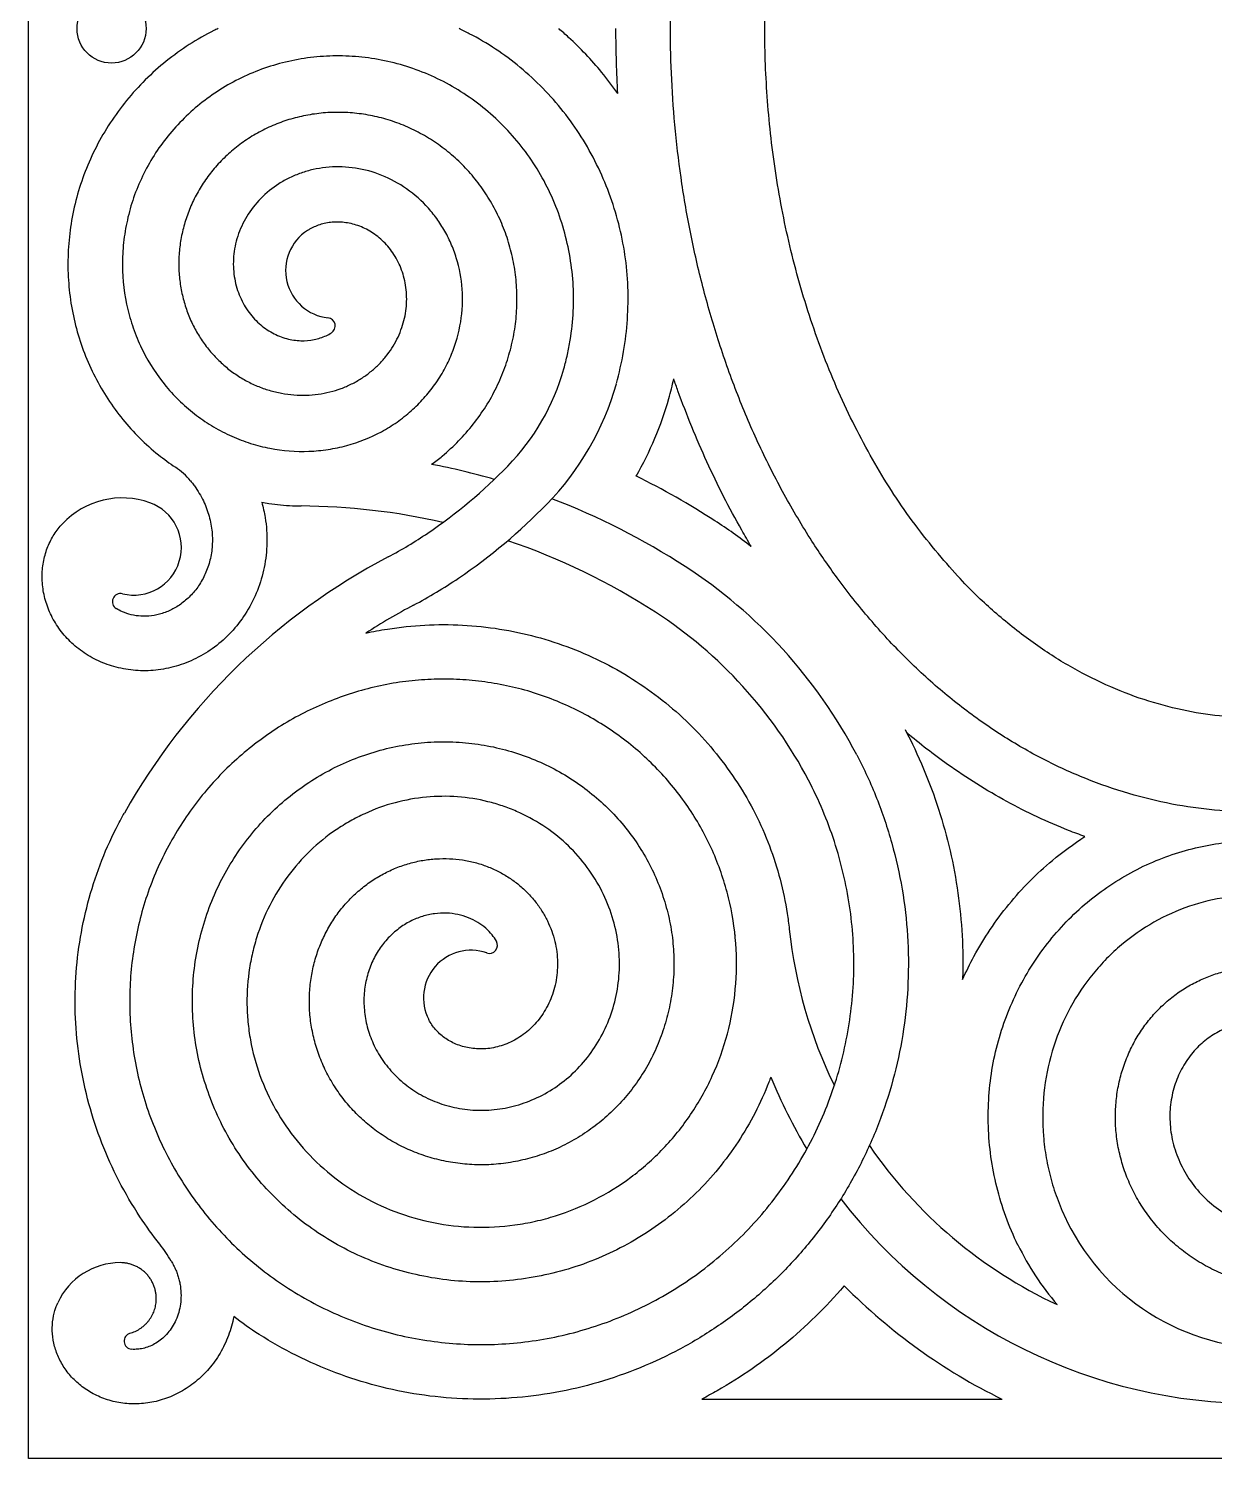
# Model space of a CAD drawing. Header units: millimetres. Extents: x -310 to 90, y -121 to 105.
# Drawn here: x -90.1 to -3.1, y -104.9 to 0 of the extents above; entities that cross this region are included whole.
import ezdxf

# ---------------------------------------------------------------- set-up
doc = ezdxf.new("R2010")
doc.units = ezdxf.units.MM
doc.header["$MEASUREMENT"] = 0
doc.layers.add('Layer 03', color=5, linetype='Continuous')

msp = doc.modelspace()

# ---------------------------------------------------------------- linework, layer by layer
at = {"layer": 'Layer 03'}
for p, q in [((-90.06, -104.89), (-90.06, 104.89)), ((90.06, -104.89), (-90.06, -104.89))]:
    msp.add_line(p, q, dxfattribs=at)
msp.add_lwpolyline([(-40.67, -100.54), (-18.65, -100.54)], dxfattribs=at)
msp.add_circle((-83.97, 0), 2.53, dxfattribs=at)
for centre, radius, start, end in [((-67.71, -17.75), 3.49, 122.5971, 263.7298), ((-68.16, -21.81), 0.6, 301.6377, 83.7298), ((-66.96, -20.38), 16.81, 315.8064, 344.1936), ((-66.96, -20.38), 20.81, 315.8064, 344.1936), ((-66.96, -20.38), 24.81, 329.9024, 344.1936), ((-82.1, -36.42), 9.09, 56.3907, 56.391), ((-70.4, -83.37), 52.35, 89.5914, 89.6094), ((-82.1, -36.42), 5.09, 39.4989, 56.39), ((-82.03, -5.72), 37.83, 304.1936, 315.8064), ((-70.4, -83.37), 52.35, 73.9125, 79.089), ((-70.4, -83.37), 56.35, 57.0028, 63.776), ((-83.19, -40.45), 6.02, 70.2355, 136.7027), ((-70.4, -83.37), 52.35, 57.0028, 69.0323), ((-82.34, -38.07), 3.49, 256.2293, 70.2355), ((-70.4, -83.37), 48.35, 77.1645, 89.6094), ((-82.03, -5.72), 41.83, 304.1936, 315.8064), ((-61.98, -70.4), 40.89, 52.4402, 57.0028), ((-77.78, -11.98), 30.26, 297.7797, 304.1936), ((-70.4, -83.37), 48.35, 57.0028, 71.3148), ((-41.39, -81.06), 47.82, 117.7797, 150.551), ((-61.98, -70.4), 36.89, 27.6494, 57.0028), ((-77.78, -11.98), 34.26, 297.7797, 304.1936), ((-83.31, -42.04), 0.6, 76.2293, 238.3592), ((-41.39, -81.06), 43.82, 117.7797, 123.0869), ((-61.98, -70.4), 32.89, 27.6494, 57.0028), ((0, -62.41), 34.45, 186.0746, 206.0585), ((-56.26, -67.24), 0.6, 250.8183, 30.6654), ((0, -62.41), 38.45, 186.0746, 186.1025), ((-57.6, -71.1), 3.49, 70.8183, 207.2763), ((0, -62.41), 38.45, 202.1701, 210.9771), ((0, -62.41), 34.45, 214.5461, 244.8981), ((0, -62.41), 38.45, 217.5707, 322.4293), ((1.07, -80.18), 16.64, 206.0155, 273.44), ((-89.5, -96.3), 11.53, 30.7011, 38.172), ((1.07, -80.18), 20.64, 206.0155, 220.5531), ((-83.33, -95.57), 5.04, 90, 155.3146), ((0, -62.41), 42.45, 224.6135, 243.9337), ((-82.45, -96.28), 0.6, 105.7099, 265.4843)]:
    msp.add_arc(centre, radius, start, end, dxfattribs=at)
for points, knots in [([(0, -57.47), (1.02, -57.47), (3.1, -57.38), (6.23, -56.93), (9.39, -56.16), (12.54, -55.06), (15.66, -53.64), (18.7, -51.88), (21.64, -49.81), (24.46, -47.43), (27.12, -44.77), (29.9, -41.52), (32.42, -37.97), (34.67, -34.18), (36.49, -30.6), (38.07, -26.89), (39.43, -23.08), (40.56, -19.21), (41.47, -15.32), (42.16, -11.42), (42.78, -6.33), (43.03, -1.27), (42.91, 3.76), (42.63, 7.56), (42.16, 11.42), (41.47, 15.32), (40.56, 19.21), (39.43, 23.08), (38.07, 26.89), (36.49, 30.6), (34.67, 34.18), (32.75, 37.42), (31.02, 39.95), (29.19, 42.35), (27.12, 44.77), (24.46, 47.43), (21.64, 49.81), (18.7, 51.88), (15.66, 53.64), (12.54, 55.06), (9.39, 56.16), (6.23, 56.93), (3.1, 57.38), (0, 57.52), (-3.1, 57.38), (-6.23, 56.93), (-9.39, 56.16), (-12.54, 55.06), (-15.66, 53.64), (-18.7, 51.88), (-21.64, 49.81), (-24.46, 47.43), (-27.12, 44.77), (-29.9, 41.52), (-32.42, 37.97), (-34.67, 34.18), (-36.49, 30.6), (-38.07, 26.89), (-39.43, 23.08), (-40.56, 19.21), (-41.47, 15.32), (-42.16, 11.42), (-42.78, 6.33), (-43.03, 1.27), (-42.91, -3.76), (-42.63, -7.56), (-42.16, -11.42), (-41.47, -15.32), (-40.56, -19.21), (-39.43, -23.08), (-38.07, -26.89), (-36.49, -30.6), (-34.67, -34.18), (-32.75, -37.42), (-31.02, -39.95), (-29.19, -42.35), (-27.12, -44.77), (-24.46, -47.43), (-21.64, -49.81), (-18.7, -51.88), (-15.66, -53.64), (-12.54, -55.06), (-9.39, -56.16), (-6.23, -56.93), (-3.1, -57.38), (-1.02, -57.47), (0, -57.47)], [0, 0, 0, 0, 3.074742, 6.234131, 9.47943, 12.811792, 16.232077, 19.740603, 23.3368, 27.01873, 30.782605, 34.622398, 39.845163, 43.824808, 47.842808, 51.883156, 55.929303, 59.963362, 63.967342, 67.92511, 71.819588, 79.364417, 83.092064, 86.909245, 90.803723, 94.761492, 98.765471, 102.799531, 106.845678, 110.886026, 114.904026, 118.88367, 122.160624, 124.106435, 127.946228, 131.710104, 135.392033, 138.988231, 142.496756, 145.917042, 149.249403, 152.494702, 155.654092, 158.728833, 161.803575, 164.962965, 168.208264, 171.540625, 174.96091, 178.469436, 182.065634, 185.747563, 189.511439, 193.351232, 198.573997, 202.553641, 206.571641, 210.611989, 214.658136, 218.692196, 222.696175, 226.653944, 230.548422, 238.09325, 241.820897, 245.638079, 249.532556, 253.490325, 257.494304, 261.528364, 265.574511, 269.614859, 273.632859, 277.612504, 280.889457, 282.835269, 286.675061, 290.438937, 294.120867, 297.717064, 301.22559, 304.645875, 307.978236, 311.223536, 314.382925, 317.457667, 317.457667, 317.457667, 317.457667]), ([(-46.83, -4.76), (-47.21, -4.23), (-48.32, -2.77), (-49.8, -1.2), (-50.92, -0.21), (-51.17, 0)], [135.609496, 135.609496, 135.609496, 135.609496, 137.567196, 141.098444, 142.069737, 142.069737, 142.069737, 142.069737]), ([(-46.83, -4.76), (-46.87, -4), (-46.94, -2.41), (-46.97, -0.83), (-46.97, 0)], [252.178631, 252.178631, 252.178631, 252.178631, 254.463785, 256.942815, 256.942815, 256.942815, 256.942815]), ([(-76.16, 0), (-76.26, -0.05), (-76.99, -0.4), (-78.29, -1.15), (-79.98, -2.36), (-81.52, -3.74), (-82.9, -5.26), (-84.1, -6.9), (-85.12, -8.65), (-85.94, -10.48), (-86.56, -12.37), (-86.97, -14.31), (-87.18, -16.26), (-87.18, -18.21), (-86.98, -20.14), (-86.58, -22.02), (-85.99, -23.83), (-85.21, -25.56), (-84.27, -27.19), (-83.17, -28.69), (-81.93, -30.06), (-80.62, -31.23), (-79.71, -31.89), (-79.28, -32.18)], [48.0462471, 48.0462471, 48.0462471, 48.0462471, 48.0488463, 48.0655129, 48.0821796, 48.0988463, 48.1155129, 48.1321796, 48.1488463, 48.1655129, 48.1821796, 48.1988463, 48.2155129, 48.2321796, 48.2488463, 48.2655129, 48.2821796, 48.2988463, 48.3155129, 48.3321796, 48.3488463, 48.3655129, 48.3797685, 48.3797685, 48.3797685, 48.3797685]), ([(-46.94, -26.04), (-46.73, -25.28), (-46.37, -23.7), (-46.09, -21.33), (-46.05, -18.95), (-46.27, -16.6), (-46.73, -14.3), (-47.43, -12.07), (-48.35, -9.94), (-49.48, -7.92), (-50.8, -6.06), (-52.31, -4.35), (-53.98, -2.81), (-55.78, -1.47), (-57.31, -0.57), (-58.23, -0.12), (-58.48, 0)], [47.6821796, 47.6821796, 47.6821796, 47.6821796, 47.6988463, 47.7155129, 47.7321796, 47.7488463, 47.7655129, 47.7821796, 47.7988463, 47.8155129, 47.8321796, 47.8488463, 47.8655129, 47.8821796, 47.8988463, 47.905164, 47.905164, 47.905164, 47.905164]), ([(-50.79, -24.95), (-50.69, -24.61), (-50.52, -23.91), (-50.25, -22.51), (-50.06, -20.74), (-50.08, -18.62), (-50.34, -16.53), (-50.83, -14.5), (-51.54, -12.55), (-52.46, -10.71), (-53.95, -8.45), (-55.79, -6.48), (-57.91, -4.87), (-59.6, -3.86), (-61.39, -3.07), (-63.23, -2.48), (-65.12, -2.12), (-67.02, -1.97), (-68.9, -2.04), (-70.75, -2.32), (-72.54, -2.8), (-74.8, -3.7), (-77.38, -5.28), (-79.51, -7.38), (-80.88, -9.28), (-81.72, -10.8), (-82.38, -12.39), (-82.84, -14.03), (-83.12, -15.69), (-83.23, -17.9), (-82.97, -20.08), (-82.34, -22.16), (-81.5, -24.11), (-80.35, -25.88), (-78.93, -27.4), (-77.76, -28.39), (-76.5, -29.24), (-75.17, -29.93), (-73.78, -30.45), (-71.9, -30.93), (-69.98, -31.08), (-68.09, -30.9), (-66.27, -30.52), (-64.56, -29.84), (-63.02, -28.89), (-61.98, -28.06), (-61.05, -27.14), (-60.23, -26.13), (-59.55, -25.04), (-58.83, -23.53), (-58.27, -21.55), (-58.16, -19.13), (-58.52, -17.19), (-59.06, -15.74), (-59.57, -14.74), (-60.18, -13.81), (-61.12, -12.7), (-62.48, -11.56), (-64.34, -10.61), (-66.29, -10.13), (-67.93, -10.12), (-69.18, -10.32), (-70.07, -10.58), (-70.91, -10.93), (-71.95, -11.5), (-73.06, -12.41), (-74.09, -13.73), (-74.77, -15.19), (-75.02, -16.46), (-75.05, -17.46), (-74.98, -18.18), (-74.84, -18.87), (-74.55, -19.74), (-74.03, -20.71), (-73.19, -21.66), (-72.21, -22.35), (-71.32, -22.71), (-70.61, -22.86), (-69.93, -22.92), (-69.12, -22.85), (-68.37, -22.61), (-67.97, -22.4), (-67.84, -22.32)], [234.683418, 234.683418, 234.683418, 234.683418, 235.757783, 236.837775, 238.971134, 241.091002, 243.19301, 245.278464, 247.347077, 249.398885, 251.433888, 255.453453, 257.438011, 259.405751, 261.356694, 263.290845, 265.208202, 267.10876, 268.992517, 270.85947, 272.709616, 274.542952, 278.159181, 281.70814, 283.45742, 285.189906, 286.905595, 288.604483, 290.286568, 291.951846, 295.23197, 296.846809, 298.444829, 301.590418, 303.138015, 304.668814, 306.182812, 307.680006, 309.160393, 310.623969, 313.500676, 314.9138, 316.310099, 319.052247, 320.39812, 321.72719, 323.039452, 324.334904, 325.613542, 326.875363, 329.348536, 331.754392, 334.092959, 335.237029, 336.364285, 337.474724, 338.568341, 340.705093, 342.774505, 344.776542, 346.711248, 347.653361, 348.578641, 349.487083, 350.378682, 352.111327, 353.77653, 355.374246, 356.904522, 357.644367, 358.36734, 359.073434, 359.76264, 361.090357, 362.350417, 363.542756, 364.667393, 365.204301, 365.724253, 366.713229, 367.634196, 368.072247, 368.072247, 368.072247, 368.072247]), ([(-60.49, -31.96), (-60.22, -31.77), (-59.53, -31.23), (-58.49, -30.26), (-57.42, -29.04), (-56.49, -27.73), (-55.71, -26.33), (-55.1, -24.88), (-54.64, -23.38), (-54.34, -21.86), (-54.21, -20.33), (-54.24, -18.8), (-54.43, -17.31), (-54.77, -15.85), (-55.26, -14.45), (-55.88, -13.13), (-56.64, -11.89), (-57.51, -10.74), (-58.49, -9.71), (-59.56, -8.8), (-60.71, -8.01), (-61.93, -7.35), (-63.19, -6.83), (-64.49, -6.45), (-65.81, -6.22), (-67.13, -6.12), (-68.44, -6.17), (-69.73, -6.35), (-70.97, -6.66), (-72.16, -7.09), (-73.28, -7.65), (-74.33, -8.31), (-75.29, -9.07), (-76.16, -9.92), (-76.92, -10.84), (-77.57, -11.83), (-78.11, -12.87), (-78.52, -13.94), (-78.82, -15.04), (-79, -16.16), (-79.06, -17.27), (-79, -18.36), (-78.82, -19.43), (-78.54, -20.46), (-78.16, -21.45), (-77.68, -22.37), (-77.11, -23.22), (-76.46, -24), (-75.75, -24.7), (-74.97, -25.31), (-74.15, -25.82), (-73.29, -26.24), (-72.4, -26.55), (-71.5, -26.77), (-70.59, -26.89), (-69.69, -26.91), (-68.81, -26.84), (-67.95, -26.67), (-67.13, -26.42), (-66.36, -26.08), (-65.64, -25.68), (-64.98, -25.2), (-64.38, -24.67), (-63.85, -24.08), (-63.4, -23.46), (-63.02, -22.8), (-62.73, -22.11), (-62.51, -21.42), (-62.37, -20.71), (-62.31, -20.01), (-62.33, -19.32), (-62.42, -18.65), (-62.58, -18.01), (-62.8, -17.41), (-63.08, -16.84), (-63.42, -16.32), (-63.8, -15.85), (-64.22, -15.43), (-64.67, -15.08), (-65.15, -14.78), (-65.64, -14.54), (-66.15, -14.36), (-66.66, -14.25), (-67.16, -14.19), (-67.66, -14.19), (-68.14, -14.24), (-68.59, -14.35), (-69.02, -14.5), (-69.35, -14.66), (-69.53, -14.77), (-69.59, -14.81)], [48.572149, 48.572149, 48.572149, 48.572149, 48.58218, 48.598846, 48.615513, 48.63218, 48.648846, 48.665513, 48.68218, 48.698846, 48.715513, 48.73218, 48.748846, 48.765513, 48.78218, 48.798846, 48.815513, 48.83218, 48.848846, 48.865513, 48.88218, 48.898846, 48.915513, 48.93218, 48.948846, 48.965513, 48.98218, 48.998846, 49.015513, 49.03218, 49.048846, 49.065513, 49.08218, 49.098846, 49.115513, 49.13218, 49.148846, 49.165513, 49.18218, 49.198846, 49.215513, 49.23218, 49.248846, 49.265513, 49.28218, 49.298846, 49.315513, 49.33218, 49.348846, 49.365513, 49.38218, 49.398846, 49.415513, 49.43218, 49.448846, 49.465513, 49.48218, 49.498846, 49.515513, 49.53218, 49.548846, 49.565513, 49.58218, 49.598846, 49.615513, 49.63218, 49.648846, 49.665513, 49.68218, 49.698846, 49.715513, 49.73218, 49.748846, 49.765513, 49.78218, 49.798846, 49.815513, 49.83218, 49.848846, 49.865513, 49.88218, 49.898846, 49.915513, 49.93218, 49.948846, 49.965513, 49.98218, 49.998846, 50.015513, 50.023808, 50.023808, 50.023808, 50.023808]), ([(-37.05, -37.99), (-37.29, -37.59), (-38.46, -35.57), (-39.94, -32.66), (-41.43, -29.21), (-42.21, -27.17), (-42.63, -25.99), (-42.73, -25.7)], [217.218025, 217.218025, 217.218025, 217.218025, 218.597961, 224.213436, 227.030311, 229.84358, 230.77356, 230.77356, 230.77356, 230.77356]), ([(-78.17, -33.18), (-78.11, -33.26), (-77.98, -33.42), (-77.73, -33.77), (-77.45, -34.22), (-77.16, -34.78), (-76.94, -35.34), (-76.77, -35.92), (-76.61, -36.68), (-76.54, -37.63), (-76.66, -38.73), (-76.96, -39.75), (-77.42, -40.67), (-78, -41.46), (-78.69, -42.1), (-79.44, -42.59), (-80.23, -42.92), (-81.03, -43.1), (-81.8, -43.13), (-82.52, -43.02), (-83.13, -42.82), (-83.48, -42.64), (-83.62, -42.55)], [0, 0, 0, 0, 0.302855, 0.627711, 1.281414, 1.893133, 2.495828, 3.100618, 3.69137, 4.834531, 5.939786, 7.001826, 8.022394, 9.000908, 9.937507, 10.832109, 11.684693, 12.495212, 13.263623, 13.989871, 14.673899, 15.178553, 15.178553, 15.178553, 15.178553]), ([(-72.95, -34.75), (-72.85, -35.12), (-72.63, -36.11), (-72.52, -37.73), (-72.72, -39.54), (-73.23, -41.24), (-74.01, -42.8), (-75.02, -44.16), (-76.23, -45.29), (-77.59, -46.16), (-79.05, -46.76), (-80.54, -47.09), (-82.03, -47.14), (-83.47, -46.93), (-84.8, -46.49), (-86, -45.83), (-87.03, -44.99), (-87.86, -44.01), (-88.49, -42.94), (-88.89, -41.81), (-89.08, -40.66), (-89.06, -39.54), (-88.84, -38.48), (-88.45, -37.52), (-88, -36.81), (-87.68, -36.44), (-87.57, -36.33)], [0.066425, 0.066425, 0.066425, 0.066425, 0.0833333, 0.1111111, 0.1388889, 0.1666667, 0.1944444, 0.2222222, 0.25, 0.2777778, 0.3055556, 0.3333333, 0.3611111, 0.3888889, 0.4166667, 0.4444444, 0.4722222, 0.5, 0.5277778, 0.5555556, 0.5833333, 0.6111111, 0.6388889, 0.6666667, 0.6944444, 0.7087362, 0.7087362, 0.7087362, 0.7087362]), ([(-72.95, -34.75), (-72.78, -34.78), (-72.03, -34.9), (-71.07, -35), (-70.28, -35.02), (-70.07, -35.02)], [48.44391992, 48.44391992, 48.44391992, 48.44391992, 48.44884625, 48.46551292, 48.47150411, 48.47150411, 48.47150411, 48.47150411]), ([(-65.31, -44.35), (-64.79, -44.23), (-63.35, -43.96), (-60.99, -43.71), (-58.23, -43.71), (-55.49, -44), (-52.82, -44.57), (-50.24, -45.41), (-47.77, -46.51), (-45.45, -47.86), (-43.29, -49.43), (-41.32, -51.21), (-39.56, -53.18), (-38.02, -55.3), (-36.72, -57.57), (-35.67, -59.94), (-34.89, -62.4), (-34.46, -64.45), (-34.3, -65.67), (-34.26, -66.05)], [0.7904422, 0.7904422, 0.7904422, 0.7904422, 0.8, 0.8166667, 0.8333333, 0.85, 0.8666667, 0.8833333, 0.9, 0.9166667, 0.9333333, 0.95, 0.9666667, 0.9833333, 1, 1.0166667, 1.0333333, 1.05, 1.0574851, 1.0574851, 1.0574851, 1.0574851]), ([(-55.74, -66.94), (-55.83, -66.78), (-56.07, -66.44), (-56.52, -65.97), (-57.11, -65.54), (-57.8, -65.2), (-58.57, -64.97), (-59.41, -64.86), (-60.29, -64.91), (-61.19, -65.11), (-62.08, -65.47), (-62.93, -66.01), (-63.7, -66.7), (-64.37, -67.54), (-64.9, -68.52), (-65.28, -69.61), (-65.47, -70.78), (-65.46, -72.01), (-65.24, -73.26), (-64.8, -74.49), (-64.14, -75.66), (-63.26, -76.74), (-62.19, -77.67), (-60.95, -78.44), (-59.56, -78.99), (-58.06, -79.32), (-56.48, -79.39), (-54.88, -79.19), (-53.3, -78.71), (-51.78, -77.96), (-50.39, -76.94), (-49.15, -75.67), (-48.13, -74.18), (-47.35, -72.51), (-46.85, -70.7), (-46.66, -68.79), (-46.8, -66.83), (-47.27, -64.89), (-48.07, -63.02), (-49.19, -61.28), (-50.62, -59.72), (-52.32, -58.4), (-53.92, -57.54), (-55.29, -57.01), (-56.72, -56.59), (-58.59, -56.29), (-60.9, -56.32), (-63.2, -56.73), (-65.06, -57.4), (-66.48, -58.13), (-67.86, -58.98), (-69.46, -60.28), (-71.1, -62.15), (-72.44, -64.3), (-73.24, -66.28), (-73.68, -67.95), (-73.99, -69.67), (-74.08, -71.43), (-73.95, -73.2), (-73.67, -74.98), (-73.03, -77.16), (-71.82, -79.65), (-70.19, -81.93), (-68.18, -83.93), (-65.83, -85.6), (-63.2, -86.86), (-60.36, -87.68), (-57.38, -88.01), (-54.87, -87.88), (-52.87, -87.51), (-50.89, -86.98), (-48.49, -85.99), (-45.82, -84.33), (-43.43, -82.22), (-41.75, -80.13), (-40.62, -78.3), (-39.63, -76.35), (-38.7, -73.76), (-38.12, -70.47), (-38.09, -67.09), (-38.53, -64.29), (-39.17, -62.1), (-40, -59.94), (-41.38, -57.38), (-43.55, -54.59), (-46.18, -52.18), (-48.69, -50.55), (-50.86, -49.5), (-53.14, -48.62), (-55.52, -48.04), (-57.97, -47.76), (-59.83, -47.7), (-61.7, -47.79), (-64.19, -48.13), (-66.63, -48.79), (-68.98, -49.75), (-71.27, -50.91), (-73.94, -52.73), (-76.77, -55.43), (-79.13, -58.6), (-80.64, -61.55), (-81.55, -64.06), (-82.25, -66.66), (-82.62, -69.34), (-82.66, -72.06), (-82.51, -74.1), (-82.2, -76.14), (-81.54, -78.83), (-80.3, -82.09), (-78.16, -85.73), (-75.89, -88.44), (-73.8, -90.38), (-71.54, -92.14), (-68.44, -94), (-64.36, -95.58), (-60.04, -96.47), (-56.34, -96.61), (-53.38, -96.34), (-50.43, -95.83), (-46.82, -94.72), (-42.74, -92.67), (-39.03, -89.95), (-36.34, -87.18), (-34.48, -84.71), (-32.81, -82.07), (-31.48, -79.22), (-30.52, -76.22), (-29.98, -73.9), (-29.64, -71.54), (-29.44, -68.35), (-29.65, -65.13), (-30.26, -61.97), (-30.92, -59.62), (-31.77, -57.34), (-32.47, -55.86), (-32.85, -55.14)], [9.769946, 9.769946, 9.769946, 9.769946, 10.311516, 10.999088, 11.725176, 12.490004, 13.293283, 14.135107, 15.015486, 15.934204, 16.891496, 17.887073, 18.921083, 19.993496, 21.104159, 22.253294, 23.440615, 24.666314, 25.930309, 27.23251, 28.573118, 29.951853, 31.368938, 32.824241, 34.317734, 35.849586, 37.41953, 39.027811, 40.674252, 42.358883, 44.081833, 45.842857, 47.642212, 49.479684, 51.355353, 53.269308, 55.22133, 57.211678, 59.240112, 61.306757, 63.411653, 65.55462, 67.735909, 68.840826, 69.955261, 72.212841, 74.508637, 76.842516, 79.214709, 80.415068, 81.624951, 84.07344, 86.560108, 89.084877, 91.647952, 92.943745, 94.249066, 96.888447, 98.222462, 99.56597, 102.281617, 105.035557, 107.827533, 110.657792, 113.526163, 116.43268, 119.377475, 122.360308, 125.381436, 126.906292, 128.440652, 131.538036, 134.673679, 137.847367, 141.059358, 142.679633, 144.309417, 147.597669, 150.924155, 154.288699, 157.691549, 159.407244, 161.132453, 164.611574, 168.1289, 171.684302, 175.27801, 177.089125, 178.909761, 182.579753, 184.429093, 186.287919, 188.156269, 190.034182, 193.818746, 195.725284, 197.641348, 201.502214, 205.40122, 209.338348, 213.313768, 215.31573, 217.327225, 221.378963, 223.41914, 225.468815, 227.528026, 229.596812, 233.763088, 237.967404, 242.210015, 244.345614, 246.490717, 250.809589, 255.16672, 259.561901, 263.995385, 266.226408, 268.466941, 272.976692, 277.52468, 282.11073, 286.735088, 289.061538, 291.397504, 296.09814, 298.462818, 300.836985, 303.220669, 305.613884, 310.42896, 312.851396, 315.281708, 317.724458, 320.173936, 320.173936, 320.173936, 320.173936]), ([(-35.61, -76.92), (-35.66, -77.04), (-36, -77.94), (-36.73, -79.56), (-37.97, -81.68), (-39.42, -83.65), (-41.06, -85.45), (-42.87, -87.05), (-44.82, -88.44), (-46.9, -89.62), (-49.07, -90.57), (-51.32, -91.27), (-53.61, -91.74), (-55.93, -91.96), (-58.24, -91.94), (-60.52, -91.67), (-62.74, -91.17), (-64.89, -90.45), (-66.93, -89.51), (-68.85, -88.37), (-70.63, -87.04), (-72.25, -85.54), (-73.69, -83.9), (-74.95, -82.12), (-76, -80.23), (-76.84, -78.26), (-77.47, -76.23), (-77.88, -74.15), (-78.06, -72.06), (-78.03, -69.98), (-77.78, -67.92), (-77.31, -65.92), (-76.65, -63.99), (-75.79, -62.16), (-74.75, -60.44), (-73.55, -58.85), (-72.19, -57.4), (-70.7, -56.12), (-69.1, -55.01), (-67.41, -54.08), (-65.63, -53.34), (-63.81, -52.79), (-61.95, -52.44), (-60.08, -52.29), (-58.23, -52.34), (-56.4, -52.58), (-54.62, -53.01), (-52.91, -53.62), (-51.29, -54.39), (-49.77, -55.33), (-48.37, -56.41), (-47.1, -57.62), (-45.97, -58.95), (-45, -60.38), (-44.2, -61.88), (-43.56, -63.45), (-43.09, -65.07), (-42.8, -66.71), (-42.69, -68.35), (-42.75, -69.99), (-42.98, -71.59), (-43.37, -73.14), (-43.92, -74.64), (-44.61, -76.05), (-45.45, -77.37), (-46.41, -78.58), (-47.48, -79.67), (-48.64, -80.63), (-49.9, -81.46), (-51.21, -82.15), (-52.58, -82.68), (-53.98, -83.06), (-55.41, -83.3), (-56.83, -83.38), (-58.24, -83.3), (-59.61, -83.09), (-60.95, -82.73), (-62.22, -82.24), (-63.42, -81.63), (-64.54, -80.89), (-65.56, -80.06), (-66.48, -79.13), (-67.28, -78.12), (-67.97, -77.05), (-68.53, -75.92), (-68.96, -74.75), (-69.26, -73.56), (-69.44, -72.36), (-69.48, -71.16), (-69.4, -69.98), (-69.19, -68.82), (-68.87, -67.71), (-68.44, -66.66), (-67.9, -65.67), (-67.28, -64.75), (-66.56, -63.92), (-65.78, -63.18), (-64.93, -62.53), (-64.03, -61.99), (-63.09, -61.55), (-62.12, -61.22), (-61.14, -61), (-60.16, -60.89), (-59.18, -60.88), (-58.23, -60.97), (-57.3, -61.16), (-56.41, -61.45), (-55.58, -61.82), (-54.8, -62.28), (-54.08, -62.8), (-53.44, -63.39), (-52.87, -64.04), (-52.39, -64.73), (-51.99, -65.45), (-51.67, -66.2), (-51.44, -66.96), (-51.3, -67.73), (-51.25, -68.5), (-51.27, -69.25), (-51.38, -69.99), (-51.56, -70.69), (-51.81, -71.35), (-52.13, -71.97), (-52.5, -72.54), (-52.92, -73.05), (-53.39, -73.5), (-53.89, -73.89), (-54.42, -74.22), (-54.97, -74.48), (-55.53, -74.67), (-56.09, -74.8), (-56.65, -74.86), (-57.2, -74.85), (-57.73, -74.79), (-58.24, -74.67), (-58.71, -74.5), (-59.15, -74.29), (-59.55, -74.03), (-59.91, -73.74), (-60.22, -73.42), (-60.49, -73.08), (-60.63, -72.83), (-60.7, -72.71), (-60.7, -72.7)], [1.130688, 1.130688, 1.130688, 1.130688, 1.133333, 1.15, 1.166667, 1.183333, 1.2, 1.216667, 1.233333, 1.25, 1.266667, 1.283333, 1.3, 1.316667, 1.333333, 1.35, 1.366667, 1.383333, 1.4, 1.416667, 1.433333, 1.45, 1.466667, 1.483333, 1.5, 1.516667, 1.533333, 1.55, 1.566667, 1.583333, 1.6, 1.616667, 1.633333, 1.65, 1.666667, 1.683333, 1.7, 1.716667, 1.733333, 1.75, 1.766667, 1.783333, 1.8, 1.816667, 1.833333, 1.85, 1.866667, 1.883333, 1.9, 1.916667, 1.933333, 1.95, 1.966667, 1.983333, 2, 2.016667, 2.033333, 2.05, 2.066667, 2.083333, 2.1, 2.116667, 2.133333, 2.15, 2.166667, 2.183333, 2.2, 2.216667, 2.233333, 2.25, 2.266667, 2.283333, 2.3, 2.316667, 2.333333, 2.35, 2.366667, 2.383333, 2.4, 2.416667, 2.433333, 2.45, 2.466667, 2.483333, 2.5, 2.516667, 2.533333, 2.55, 2.566667, 2.583333, 2.6, 2.616667, 2.633333, 2.65, 2.666667, 2.683333, 2.7, 2.716667, 2.733333, 2.75, 2.766667, 2.783333, 2.8, 2.816667, 2.833333, 2.85, 2.866667, 2.883333, 2.9, 2.916667, 2.933333, 2.95, 2.966667, 2.983333, 3, 3.016667, 3.033333, 3.05, 3.066667, 3.083333, 3.1, 3.116667, 3.133333, 3.15, 3.166667, 3.183333, 3.2, 3.216667, 3.233333, 3.25, 3.266667, 3.283333, 3.3, 3.316667, 3.333333, 3.35, 3.366667, 3.383333, 3.4, 3.416667, 3.433333, 3.45, 3.450707, 3.450707, 3.450707, 3.450707]), ([(-25.76, -51.42), (-25.27, -52.36), (-24.37, -54.28), (-23.26, -57.25), (-22.42, -60.3), (-21.65, -64.43), (-21.47, -67.61), (-21.54, -69.73), (-21.54, -69.76)], [0, 0, 0, 0, 3.177056, 6.352313, 9.510741, 12.661804, 18.933069, 19.023452, 19.023452, 19.023452, 19.023452]), ([(-12.57, -59.27), (-12.97, -59.13), (-14.93, -58.39), (-18.38, -56.77), (-22.32, -54.3), (-24.68, -52.47), (-25.64, -51.65)], [184.117956, 184.117956, 184.117956, 184.117956, 185.401873, 190.401682, 195.532263, 199.335375, 199.335375, 199.335375, 199.335375]), ([(-29.3, -53.28), (-28.77, -54.3), (-27.79, -56.44), (-26.68, -59.73), (-25.92, -63.12), (-25.52, -66.55), (-25.49, -69.99), (-25.81, -73.39), (-26.49, -76.73), (-27.5, -79.97), (-28.85, -83.07), (-30.5, -86), (-32.44, -88.72), (-34.65, -91.22), (-37.09, -93.46), (-39.75, -95.43), (-42.58, -97.09), (-45.56, -98.45), (-48.65, -99.48), (-51.82, -100.18), (-55.02, -100.54), (-58.24, -100.57), (-61.42, -100.26), (-64.53, -99.62), (-67.55, -98.66), (-70.44, -97.39), (-72.93, -95.98), (-74.41, -94.95), (-75.01, -94.49)], [0, 0, 0, 0, 0.0166667, 0.0333333, 0.05, 0.0666667, 0.0833333, 0.1, 0.1166667, 0.1333333, 0.15, 0.1666667, 0.1833333, 0.2, 0.2166667, 0.2333333, 0.25, 0.2666667, 0.2833333, 0.3, 0.3166667, 0.3333333, 0.35, 0.3666667, 0.3833333, 0.4, 0.4166667, 0.4288946, 0.4288946, 0.4288946, 0.4288946]), ([(-80.44, -89.18), (-80.95, -88.53), (-82.03, -87.02), (-83.48, -84.55), (-84.73, -81.77), (-85.68, -78.89), (-86.32, -75.95), (-86.65, -72.96), (-86.66, -69.98), (-86.36, -67.02), (-85.75, -64.12), (-84.86, -61.32), (-83.9, -59.15), (-83.24, -57.92), (-83.03, -57.55)], [0.46987, 0.46987, 0.46987, 0.46987, 0.4833333, 0.5, 0.5166667, 0.5333333, 0.55, 0.5666667, 0.5833333, 0.6, 0.6166667, 0.6333333, 0.65, 0.6572802, 0.6572802, 0.6572802, 0.6572802]), ([(-21.54, -69.76), (-21.28, -69.18), (-20.33, -67.24), (-18.27, -64.17), (-15.42, -61.29), (-13.4, -59.81), (-12.57, -59.27)], [21.928814, 21.928814, 21.928814, 21.928814, 23.813157, 28.416625, 32.96713, 35.921688, 35.921688, 35.921688, 35.921688]), ([(-17.48, -89.24), (-17.81, -88.56), (-18.42, -87.14), (-19.07, -84.98), (-19.5, -82.76), (-19.69, -80.53), (-19.65, -78.31), (-19.38, -76.13), (-18.88, -73.99), (-18.16, -71.94), (-17.24, -69.99), (-16.13, -68.16), (-14.84, -66.48), (-13.4, -64.94), (-11.81, -63.58), (-10.1, -62.41), (-8.3, -61.42), (-6.41, -60.64), (-4.47, -60.07), (-2.49, -59.7), (-0.5, -59.55), (1.47, -59.6), (3.41, -59.87), (5.3, -60.33), (7.12, -60.98), (8.84, -61.81), (10.45, -62.81), (11.93, -63.96), (13.27, -65.25), (14.46, -66.66), (15.48, -68.18), (16.33, -69.78), (17, -71.45), (17.49, -73.16), (17.79, -74.9), (17.9, -76.64), (17.84, -78.37), (17.59, -80.07), (17.17, -81.72), (16.58, -83.29), (15.84, -84.79), (14.95, -86.18), (13.93, -87.45), (12.79, -88.6), (11.55, -89.62), (10.23, -90.49), (8.83, -91.2), (7.39, -91.76), (5.9, -92.16), (4.4, -92.4), (2.9, -92.48), (1.42, -92.39), (-0.04, -92.16), (-1.44, -91.78), (-2.78, -91.25), (-4.04, -90.6), (-5.21, -89.82), (-6.28, -88.94), (-7.24, -87.96), (-8.08, -86.89), (-8.8, -85.76), (-9.38, -84.57), (-9.83, -83.34), (-10.14, -82.09), (-10.32, -80.82), (-10.35, -79.57), (-10.26, -78.33), (-10.04, -77.12), (-9.69, -75.96), (-9.23, -74.86), (-8.67, -73.82), (-8, -72.87), (-7.25, -72.01), (-6.43, -71.24), (-5.54, -70.57), (-4.59, -70.01), (-3.61, -69.56), (-2.6, -69.22), (-1.58, -69), (-0.55, -68.89), (0.46, -68.89), (1.46, -68.99), (2.42, -69.2), (3.34, -69.51), (4.2, -69.9), (5.01, -70.38), (5.74, -70.93), (6.4, -71.55), (6.98, -72.22), (7.47, -72.94), (7.88, -73.69), (8.19, -74.47), (8.42, -75.26), (8.55, -76.05), (8.6, -76.84), (8.56, -77.61), (8.45, -78.36), (8.25, -79.08), (7.98, -79.75), (7.65, -80.38), (7.26, -80.95), (6.82, -81.47), (6.34, -81.92), (5.82, -82.31), (5.28, -82.63), (4.72, -82.88), (4.15, -83.06), (3.58, -83.18), (3.01, -83.23), (2.46, -83.21), (1.93, -83.14), (1.43, -83), (0.96, -82.82), (0.53, -82.59), (0.14, -82.33), (-0.21, -82.03), (-0.41, -81.8), (-0.5, -81.69), (-0.51, -81.68)], [0, 0, 0, 0, 0.016667, 0.033333, 0.05, 0.066667, 0.083333, 0.1, 0.116667, 0.133333, 0.15, 0.166667, 0.183333, 0.2, 0.216667, 0.233333, 0.25, 0.266667, 0.283333, 0.3, 0.316667, 0.333333, 0.35, 0.366667, 0.383333, 0.4, 0.416667, 0.433333, 0.45, 0.466667, 0.483333, 0.5, 0.516667, 0.533333, 0.55, 0.566667, 0.583333, 0.6, 0.616667, 0.633333, 0.65, 0.666667, 0.683333, 0.7, 0.716667, 0.733333, 0.75, 0.766667, 0.783333, 0.8, 0.816667, 0.833333, 0.85, 0.866667, 0.883333, 0.9, 0.916667, 0.933333, 0.95, 0.966667, 0.983333, 1, 1.016667, 1.033333, 1.05, 1.066667, 1.083333, 1.1, 1.116667, 1.133333, 1.15, 1.166667, 1.183333, 1.2, 1.216667, 1.233333, 1.25, 1.266667, 1.283333, 1.3, 1.316667, 1.333333, 1.35, 1.366667, 1.383333, 1.4, 1.416667, 1.433333, 1.45, 1.466667, 1.483333, 1.5, 1.516667, 1.533333, 1.55, 1.566667, 1.583333, 1.6, 1.616667, 1.633333, 1.65, 1.666667, 1.683333, 1.7, 1.716667, 1.733333, 1.75, 1.766667, 1.783333, 1.8, 1.816667, 1.833333, 1.85, 1.866667, 1.883333, 1.9, 1.916667, 1.917141, 1.917141, 1.917141, 1.917141]), ([(4.27, -75.46), (4.22, -75.35), (4.05, -75.01), (3.67, -74.47), (3.07, -73.9), (2.33, -73.42), (1.46, -73.08), (0.5, -72.89), (-0.54, -72.88), (-1.61, -73.08), (-2.67, -73.5), (-3.68, -74.13), (-4.59, -74.98), (-5.35, -76.03), (-5.93, -77.24), (-6.22, -78.36), (-6.33, -79.3), (-6.35, -80.27), (-6.2, -81.53), (-5.73, -83), (-4.97, -84.41), (-3.93, -85.7), (-2.62, -86.79), (-1.09, -87.66), (0.62, -88.24), (2.14, -88.45), (3.39, -88.45), (4.67, -88.33), (6.27, -87.95), (8.11, -87.13), (9.51, -86.16), (10.53, -85.21), (11.48, -84.16), (12.49, -82.65), (13.36, -80.61), (13.77, -78.77), (13.89, -77.25), (13.86, -75.7), (13.56, -73.73), (12.75, -71.45), (11.71, -69.68), (10.69, -68.38), (9.52, -67.15), (7.83, -65.81), (5.5, -64.59), (3.38, -63.93), (1.61, -63.65), (0.24, -63.56), (-1.13, -63.6), (-2.99, -63.82), (-5.28, -64.43), (-7.88, -65.67), (-9.84, -67.11), (-11.25, -68.48), (-12.55, -70), (-13.92, -72.14), (-15.07, -75.01), (-15.67, -78.09), (-15.7, -80.73), (-15.43, -82.85), (-15.13, -84.17), (-14.82, -85.21), (-14.54, -85.98), (-14.24, -86.74), (-14.01, -87.24), (-13.89, -87.48)], [-101.762681, -101.762681, -101.762681, -101.762681, -101.397604, -100.623653, -99.798019, -98.92072, -97.991882, -97.01166, -95.980047, -94.897027, -93.762638, -92.57705, -91.34025, -90.052203, -88.712894, -87.322481, -86.608115, -85.88097, -84.388319, -82.844483, -81.249577, -79.603653, -77.906661, -76.158549, -74.359364, -72.509213, -71.565011, -70.608048, -68.655813, -66.652499, -64.598244, -63.552005, -62.493014, -60.336753, -58.129416, -55.871135, -54.722894, -53.56191, -51.201685, -48.7904, -46.328143, -45.077924, -43.814968, -41.250819, -38.635635, -35.969439, -34.617256, -33.252342, -31.874691, -30.484293, -27.665232, -24.795134, -21.874133, -20.394537, -18.9022, -15.879274, -12.805307, -9.680421, -6.504594, -4.897692, -3.277394, -2.464999, -1.64601, -0.81823, 0, 0, 0, 0]), ([(-79.59, -90.42), (-79.53, -90.52), (-79.41, -90.74), (-79.28, -91.02), (-79.16, -91.3), (-79.07, -91.58), (-78.98, -91.91), (-78.9, -92.36), (-78.86, -92.92), (-78.9, -93.56), (-79.03, -94.17), (-79.23, -94.74), (-79.5, -95.25), (-79.83, -95.69), (-80.2, -96.07), (-80.6, -96.37), (-81.01, -96.61), (-81.44, -96.77), (-81.86, -96.87), (-82.21, -96.89), (-82.42, -96.89), (-82.5, -96.88)], [0, 0, 0, 0, 0.357203, 0.742313, 0.927638, 1.274177, 1.616287, 1.962282, 2.638979, 3.282687, 3.906226, 4.504223, 5.078245, 5.628443, 6.15417, 6.655402, 7.13225, 7.584891, 8.013455, 8.417445, 8.649227, 8.649227, 8.649227, 8.649227]), ([(-30.22, -92.22), (-30.23, -92.23), (-31.56, -93.78), (-34.46, -96.63), (-38.15, -99.17), (-40.29, -100.34), (-40.67, -100.54)], [43.575181, 43.575181, 43.575181, 43.575181, 43.62223, 49.695352, 55.728824, 57.009214, 57.009214, 57.009214, 57.009214]), ([(-75.01, -94.49), (-75.1, -94.97), (-75.36, -95.9), (-75.98, -97.2), (-76.8, -98.35), (-77.79, -99.3), (-78.9, -100.05), (-80.09, -100.57), (-81.32, -100.86), (-82.55, -100.92), (-83.73, -100.77), (-84.82, -100.42), (-85.81, -99.89), (-86.65, -99.22), (-87.33, -98.44), (-87.84, -97.58), (-88.18, -96.67), (-88.33, -95.75), (-88.32, -94.86), (-88.16, -94.09), (-87.99, -93.65), (-87.91, -93.47)], [0.1120921, 0.1120921, 0.1120921, 0.1120921, 0.1388889, 0.1666667, 0.1944444, 0.2222222, 0.25, 0.2777778, 0.3055556, 0.3333333, 0.3611111, 0.3888889, 0.4166667, 0.4444444, 0.4722222, 0.5, 0.5277778, 0.5555556, 0.5833333, 0.6111111, 0.631592, 0.631592, 0.631592, 0.631592])]:
    msp.add_open_spline(points, degree=3, knots=knots, dxfattribs=at)
for points, weights, knots in [([(0, -50.56), (36.05, -50.56), (36.05, 0), (36.05, 50.56), (0, 50.56), (-36.05, 50.56), (-36.05, 0), (-36.05, -50.56), (0, -50.56)], [1, 0.707106781187, 1, 0.707106781187, 1, 0.707106781187, 1, 0.707106781187, 1], [0, 0, 0, 1.570796, 1.570796, 3.141593, 3.141593, 4.712389, 4.712389, 6.283185, 6.283185, 6.283185]), ([(-82.62, -95.71), (-80.69, -95.17), (-80.69, -93.17), (-80.69, -90.53), (-83.33, -90.53)], [0.911841096789, 0.761162714968, 1, 0.707106781187, 1], [-26.37812, -26.37812, -26.37812, -21.911278, -21.911278, -16.433458, -16.433458, -16.433458])]:
    msp.add_rational_spline(points, weights, degree=2, knots=knots, dxfattribs=at)
for points in [[(-67.36, -2), (-67.36, -2), (-67.37, -2), (-67.37, -2)], [(-43.09, -27.13), (-42.96, -26.66), (-42.84, -26.18), (-42.73, -25.7)]]:
    msp.add_open_spline(points, degree=3, dxfattribs=at)

doc.saveas('drawing.dxf')
